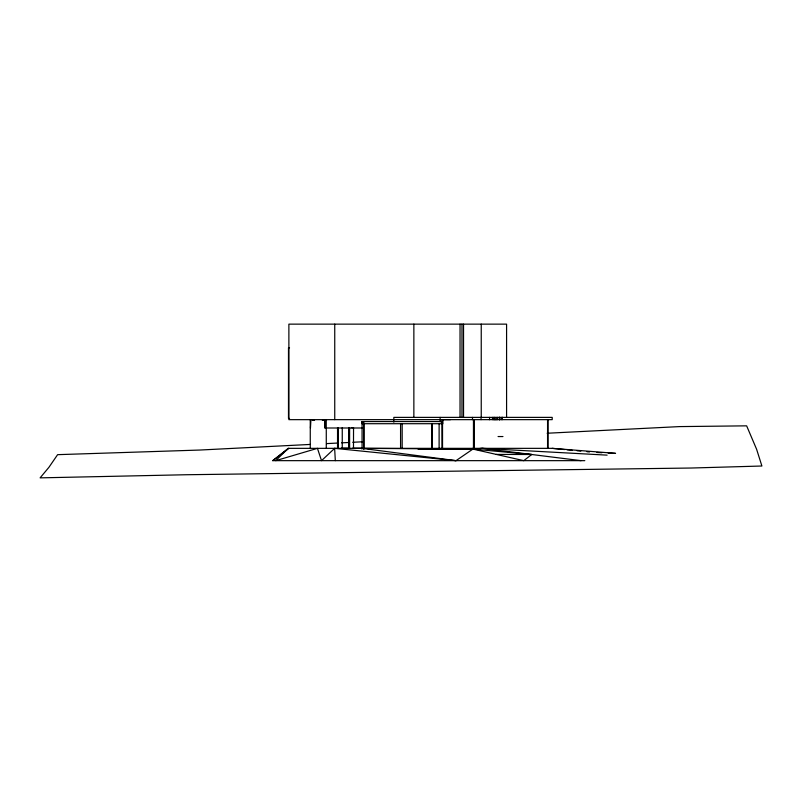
<?xml version="1.0" encoding="UTF-8"?>
<svg xmlns="http://www.w3.org/2000/svg" width="802" height="802" viewBox="0 0 802 802"><rect width="100%" height="100%" fill="white"/><g stroke="black" fill="none" stroke-linecap="round" stroke-linejoin="round"><path stroke-width="1.2" d="M460.037 417.381L460.037 324.138M461.972 417.381L461.972 324.138M463.536 417.381L463.536 324.138M506.583 417.381L506.583 324.138L288.88 324.138L288.88 419.657L441.09 419.636M608.116 453L615.565 453.351L552.207 448.348L288.259 448.348L275.708 460.659L317.442 448.348L321.522 460.659L334.645 448.348L456.027 460.659L472.879 449.09L482.363 448.348L607.124 455.145M584.808 460.659L272.76 460.659L288.259 448.348M472.879 448.348L472.879 449.09L531.716 454.503L523.786 460.659L472.879 449.09L361.933 448.348L361.933 449.09M272.76 460.659L288.88 448.348M418.032 449.09L473.671 449.09L482.363 448.348L581.069 460.659M310.404 444.428L199.818 450.042L57.614 454.664L48.912 467.325L40.1 477.862L186.645 474.734L691.154 468.027L761.9 466.012L756.597 449.24L746.642 425.842L679.525 426.594L547.154 433.24M326.635 443.606L337.873 443.035M341.602 442.844L349.01 442.473M352.72 442.283L362.604 441.782M489.28 419.636L499.786 419.647L499.786 417.381M502.232 417.381L501.902 419.647L501.982 417.381M289.532 347.827L288.489 347.827L288.489 418.423L289.532 418.423M494.974 417.381L495.155 419.636L496.348 419.647M442.002 448.348L441.892 419.647L489.581 419.657L489.581 417.381M499.325 417.381L499.325 419.647L552.207 419.647L552.207 417.381L393.832 417.381L393.832 422.133M310.885 420.398L310.454 427.997M312.69 420.398L314.554 420.398M322.354 420.398L322.875 420.398M323.447 420.398L326.564 420.398M441.3 421.551L361.933 421.551L361.933 423.707L442.915 423.707L442.915 419.647M441.892 421.672L440.128 421.672L440.128 417.381M351.537 427.677L353.542 427.677L353.481 448.348M362.574 427.997L324.69 427.997L324.69 420.398M498.062 436.549L502.974 436.549M341.482 448.178L348.95 448.178M352.669 448.178L362.594 448.178M368.168 449.09L370.654 449.09M441.892 419.647L450.453 419.657M493.922 419.636L494.593 419.647L494.593 417.381M496.318 454.413L531.716 454.503M499.456 419.647L499.456 417.381M596.949 452.488L601.911 452.719M552.207 448.348L564.638 449.551M567.124 449.792L572.097 450.273M577.069 450.754L580.798 451.115M587.004 451.716L589.49 451.957M361.933 448.348L456.027 460.659M334.645 448.348L335.316 460.659M548.037 419.647L548.037 448.348M547.566 419.647L547.566 448.348M502.082 417.381L502.082 419.647M499.626 417.381L499.626 419.647M497.4 417.381L497.4 419.647M496.889 417.381L496.889 419.636M493.36 417.381L493.36 419.636M492.408 417.381L492.408 419.647M481.24 324.138L481.24 417.381M481.05 417.381L481.05 419.647M474.383 419.647L474.383 448.348M473.671 448.348L473.671 449.09M473.461 419.647L473.461 449.09M472.488 417.381L472.488 419.647M442.534 423.707L442.534 448.348M439.115 423.707L439.115 448.348M432.318 423.707L432.318 448.348M431.787 423.707L431.787 448.348M413.862 324.138L413.862 417.381M402.173 423.707L402.173 448.348M400.569 423.707L400.569 448.348M363.948 423.707L363.948 449.06M363.737 421.551L363.737 449.07M363.476 421.551L363.476 423.707M362.073 421.551L362.073 448.348M349.612 427.677L349.612 448.348M349.121 427.677L349.121 448.348M348.77 427.677L348.77 448.348M342.253 427.677L342.253 448.348M338.384 427.677L338.384 448.348M337.893 427.677L337.893 448.348M337.542 427.677L337.542 448.348M334.745 324.138L334.745 419.657M326.274 428.388L326.274 448.348M326.244 419.657L326.244 427.997M325.381 420.398L325.381 427.997M310.554 419.657L310.585 420.398M310.264 419.657L310.264 448.348"/></g></svg>
